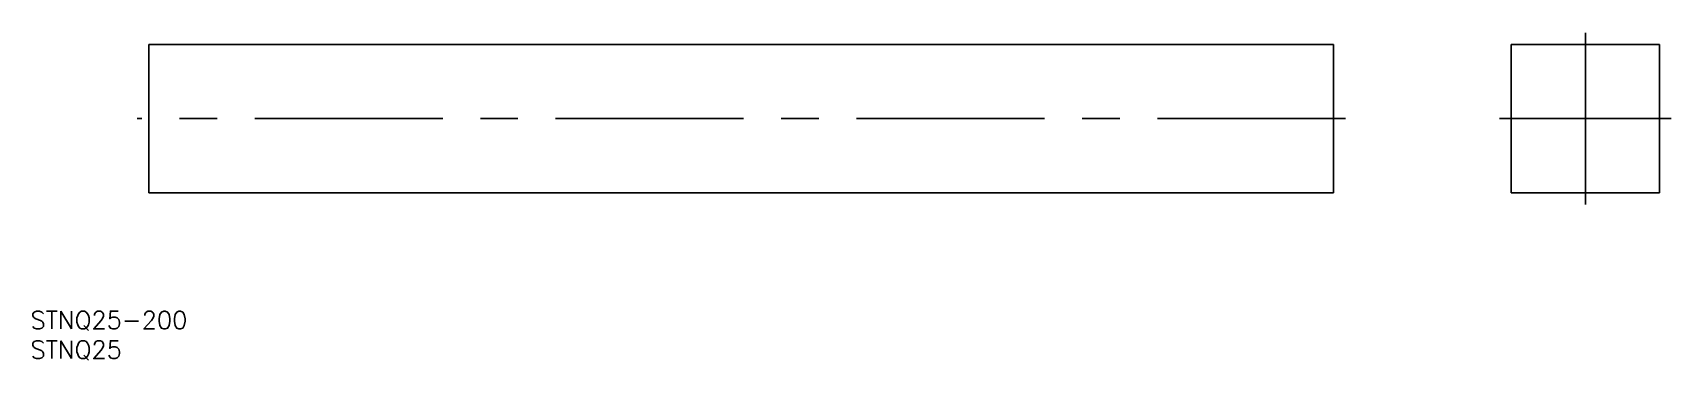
# Model space of a CAD drawing. Extents: x -20 to 257, y -28 to 27.
import ezdxf

# ---------------------------------------------------------------- set-up
doc = ezdxf.new("R2010")
doc.units = 0
doc.linetypes.add('CENTER', pattern=[50.8, 31.75, -6.35, 6.35, -6.35])
doc.layers.get('0').update_dxf_attribs({"linetype": 'CONTINUOUS'})
doc.layers.add('CENTER', color=1, linetype='CONTINUOUS')
doc.styles.get("Standard").update_dxf_attribs({"font": 'txt.shx', "height": 3, "bigfont": 'bigfont.shx'})

msp = doc.modelspace()

# ---------------------------------------------------------------- linework, layer by layer
at = {"color": 7, "linetype": 'CONTINUOUS'}
for p, q in [((0, 0), (0, 25)), ((0, 25), (200, 25)), ((200, 25), (200, 0)), ((230, 25), (230, 0)), ((230, 25), (255, 25)), ((255, 25), (255, 0)), ((0, 0), (200, 0)), ((230, 0), (255, 0))]:
    msp.add_line(p, q, dxfattribs=at)
at = {"layer": 'CENTER', "color": 1, "linetype": 'CENTER'}
for p, q in [((242.5, -2), (242.5, 27)), ((202, 12.5), (-2, 12.5)), ((257, 12.5), (228, 12.5))]:
    msp.add_line(p, q, dxfattribs=at)

# ---------------------------------------------------------------- texts
at = {"color": 7, "linetype": 'CONTINUOUS'}
for s, p in [('STNQ25-200', (-20, -23)), ('STNQ25', (-20, -28))]:
    msp.add_text(s, height=3, dxfattribs=at).set_placement(p)

doc.saveas('drawing.dxf')
